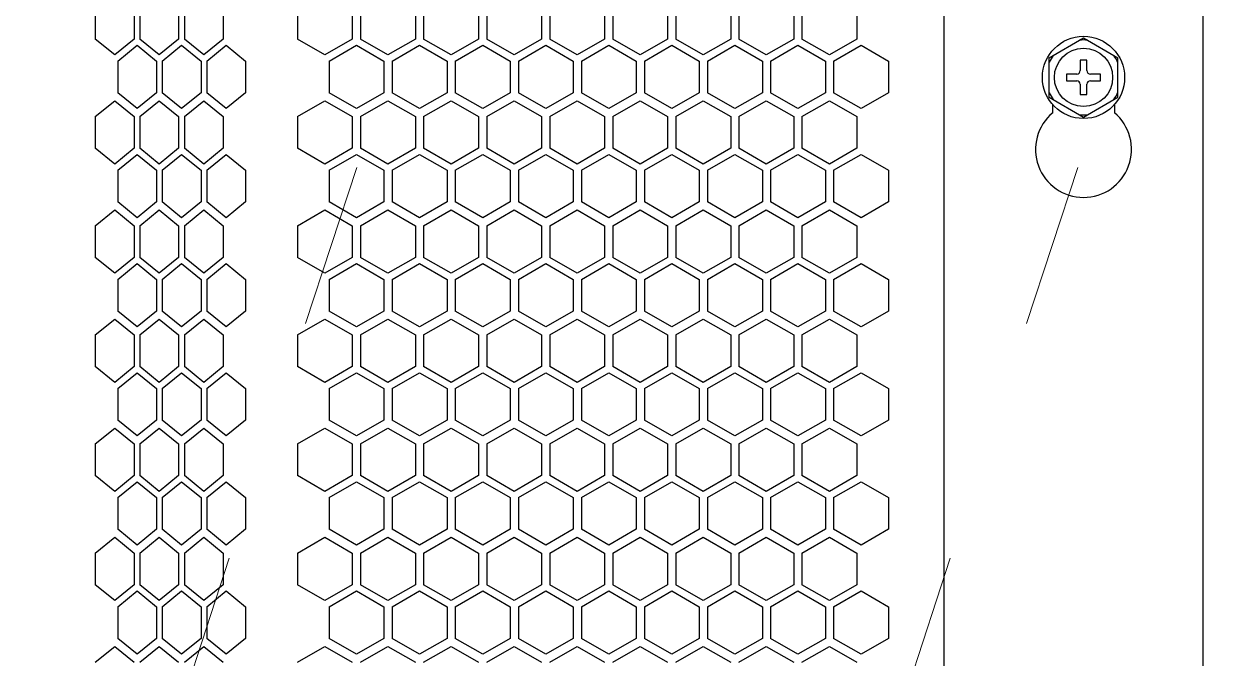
# Model space of a CAD drawing. Extents: x 61367 to 140945, y -1257 to 25588.
# Drawn here: x 73811.1 to 73984.3, y 20205.3 to 20297.9 of the extents above; entities that cross this region are included whole.
import ezdxf

# ---------------------------------------------------------------- set-up
doc = ezdxf.new("R2010")
doc.units = 0
doc.header["$MEASUREMENT"] = 0
doc.linetypes.add('ACAD_ISO03W100', pattern=[30, 12, -18])
doc.layers.get('0').update_dxf_attribs({"linetype": 'CONTINUOUS'})
doc.layers.add('2401-00336-S-M6-12HWM_0', color=7, linetype='CONTINUOUS')
doc.layers.add('4215-0412-2_0', color=7, linetype='CONTINUOUS')
doc.layers.add('THICK', color=7, linetype='CONTINUOUS', lineweight=0)

# ---------------------------------------------------------------- blocks, each defined once
blk = doc.blocks.new('ETRYRTERRTERWDDASW')
at = {"layer": 'THICK', "color": 1, "linetype": 'ACAD_ISO03W100', "ltscale": 2}
for p, q in [((214128.38, 51356.57), (213334.9, 48924.57)), ((214233.57, 51356.57), (213440.09, 48924.57))]:
    blk.add_line(p, q, dxfattribs=at)
blk = doc.blocks.new('ERGRTHTHRT')
at = {"layer": '2401-00336-S-M6-12HWM_0', "color": 7, "linetype": 'Continuous'}
for p, q in [((-37213.56, -67650.28), (-37208.56, -67647.39)), ((-37208.56, -67647.39), (-37203.56, -67650.28)), ((-37213.56, -67656.05), (-37213.56, -67650.28)), ((-37209.06, -67650.66), (-37209.06, -67652.16)), ((-37208.06, -67650.66), (-37209.06, -67650.66)), ((-37208.06, -67652.16), (-37208.06, -67650.66)), ((-37203.56, -67656.05), (-37203.56, -67650.28)), ((-37211.06, -67652.66), (-37211.06, -67653.66)), ((-37209.56, -67652.66), (-37211.06, -67652.66)), ((-37206.06, -67652.66), (-37207.56, -67652.66)), ((-37206.06, -67653.66), (-37206.06, -67652.66)), ((-37211.06, -67653.66), (-37209.56, -67653.66)), ((-37209.06, -67654.16), (-37209.06, -67655.66)), ((-37208.06, -67655.66), (-37208.06, -67654.16)), ((-37207.56, -67653.66), (-37206.06, -67653.66)), ((-37213.56, -67656.05), (-37208.56, -67658.94)), ((-37209.06, -67655.66), (-37208.06, -67655.66)), ((-37208.56, -67658.94), (-37203.56, -67656.05))]:
    blk.add_line(p, q, dxfattribs=at)
for radius in [6, 4.25]:
    blk.add_circle((-37208.56, -67653.16), radius, dxfattribs=at)
for centre, radius, start, end in [((-37208.56, -67653.16), 5.47, 84.0076, 95.9924), ((-37208.56, -67653.16), 5.47, 144.0076, 155.9924), ((-37208.56, -67653.16), 5.47, 24.0076, 35.9924), ((-37209.56, -67652.16), 0.5, 270, 0), ((-37207.56, -67652.16), 0.5, 180, 270), ((-37209.56, -67654.16), 0.5, 0, 90), ((-37207.56, -67654.16), 0.5, 90, 180), ((-37208.56, -67653.16), 5.47, 204.0076, 215.9924), ((-37208.56, -67653.16), 5.47, 324.0076, 335.9924), ((-37208.56, -67653.16), 5.47, 264.0076, 275.9924)]:
    blk.add_arc(centre, radius, start, end, dxfattribs=at)
at = {"layer": '4215-0412-2_0', "color": 7, "linetype": 'Continuous'}
for p, q in [((-37228.95, -67590.88), (-37228.95, -68019.48)), ((-37191.15, -67593.88), (-37191.15, -68016.48)), ((-37352.74, -67642.95), (-37352.74, -67647.57)), ((-37347.08, -67642.95), (-37347.08, -67647.57)), ((-37346.24, -67642.95), (-37346.24, -67647.57)), ((-37340.58, -67642.95), (-37340.58, -67647.57)), ((-37339.73, -67642.95), (-37339.73, -67647.57)), ((-37334.07, -67642.95), (-37334.07, -67647.57)), ((-37323.24, -67642.95), (-37323.24, -67647.57)), ((-37315.24, -67642.95), (-37315.24, -67647.57)), ((-37314.04, -67642.95), (-37314.04, -67647.57)), ((-37306.04, -67642.95), (-37306.04, -67647.57)), ((-37304.84, -67642.95), (-37304.84, -67647.57)), ((-37296.84, -67642.95), (-37296.84, -67647.57)), ((-37295.64, -67642.95), (-37295.64, -67647.57)), ((-37287.64, -67642.95), (-37287.64, -67647.57)), ((-37286.44, -67642.95), (-37286.44, -67647.57)), ((-37278.44, -67642.95), (-37278.44, -67647.57)), ((-37277.24, -67642.95), (-37277.24, -67647.57)), ((-37269.24, -67642.95), (-37269.24, -67647.57)), ((-37268.04, -67642.95), (-37268.04, -67647.57)), ((-37260.04, -67642.95), (-37260.04, -67647.57)), ((-37258.84, -67642.95), (-37258.84, -67647.57)), ((-37250.84, -67642.95), (-37250.84, -67647.57)), ((-37249.64, -67642.95), (-37249.64, -67647.57)), ((-37241.64, -67642.95), (-37241.64, -67647.57)), ((-37349.91, -67649.88), (-37352.74, -67647.57)), ((-37347.08, -67647.57), (-37349.91, -67649.88)), ((-37343.41, -67649.88), (-37346.24, -67647.57)), ((-37340.58, -67647.57), (-37343.41, -67649.88)), ((-37336.9, -67649.88), (-37339.73, -67647.57)), ((-37334.07, -67647.57), (-37336.9, -67649.88)), ((-37319.24, -67649.88), (-37323.24, -67647.57)), ((-37315.24, -67647.57), (-37319.24, -67649.88)), ((-37310.04, -67649.88), (-37314.04, -67647.57)), ((-37306.04, -67647.57), (-37310.04, -67649.88)), ((-37300.84, -67649.88), (-37304.84, -67647.57)), ((-37296.84, -67647.57), (-37300.84, -67649.88)), ((-37291.64, -67649.88), (-37295.64, -67647.57)), ((-37287.64, -67647.57), (-37291.64, -67649.88)), ((-37282.44, -67649.88), (-37286.44, -67647.57)), ((-37278.44, -67647.57), (-37282.44, -67649.88)), ((-37273.24, -67649.88), (-37277.24, -67647.57)), ((-37269.24, -67647.57), (-37273.24, -67649.88)), ((-37264.04, -67649.88), (-37268.04, -67647.57)), ((-37260.04, -67647.57), (-37264.04, -67649.88)), ((-37254.84, -67649.88), (-37258.84, -67647.57)), ((-37250.84, -67647.57), (-37254.84, -67649.88)), ((-37245.64, -67649.88), (-37249.64, -67647.57)), ((-37241.64, -67647.57), (-37245.64, -67649.88)), ((-37349.47, -67650.78), (-37346.65, -67648.47)), ((-37346.65, -67648.47), (-37343.82, -67650.78)), ((-37342.97, -67650.78), (-37340.14, -67648.47)), ((-37340.14, -67648.47), (-37337.31, -67650.78)), ((-37336.46, -67650.78), (-37333.63, -67648.47)), ((-37333.63, -67648.47), (-37330.81, -67650.78)), ((-37318.62, -67650.78), (-37314.62, -67648.47)), ((-37314.62, -67648.47), (-37310.62, -67650.78)), ((-37309.42, -67650.78), (-37305.42, -67648.47)), ((-37305.42, -67648.47), (-37301.42, -67650.78)), ((-37300.22, -67650.78), (-37296.22, -67648.47)), ((-37296.22, -67648.47), (-37292.22, -67650.78)), ((-37291.02, -67650.78), (-37287.02, -67648.47)), ((-37287.02, -67648.47), (-37283.02, -67650.78)), ((-37281.82, -67650.78), (-37277.82, -67648.47)), ((-37277.82, -67648.47), (-37273.82, -67650.78)), ((-37272.62, -67650.78), (-37268.62, -67648.47)), ((-37268.62, -67648.47), (-37264.62, -67650.78)), ((-37263.42, -67650.78), (-37259.42, -67648.47)), ((-37259.42, -67648.47), (-37255.42, -67650.78)), ((-37254.22, -67650.78), (-37250.22, -67648.47)), ((-37250.22, -67648.47), (-37246.22, -67650.78)), ((-37245.02, -67650.78), (-37241.02, -67648.47)), ((-37241.02, -67648.47), (-37237.02, -67650.78)), ((-37349.47, -67650.78), (-37349.47, -67655.4)), ((-37343.82, -67650.78), (-37343.82, -67655.4)), ((-37342.97, -67650.78), (-37342.97, -67655.4)), ((-37337.31, -67650.78), (-37337.31, -67655.4)), ((-37336.46, -67650.78), (-37336.46, -67655.4)), ((-37330.81, -67650.78), (-37330.81, -67655.4)), ((-37318.62, -67650.78), (-37318.62, -67655.4)), ((-37310.62, -67650.78), (-37310.62, -67655.4)), ((-37309.42, -67650.78), (-37309.42, -67655.4)), ((-37301.42, -67650.78), (-37301.42, -67655.4)), ((-37300.22, -67650.78), (-37300.22, -67655.4)), ((-37292.22, -67650.78), (-37292.22, -67655.4)), ((-37291.02, -67650.78), (-37291.02, -67655.4)), ((-37283.02, -67650.78), (-37283.02, -67655.4)), ((-37281.82, -67650.78), (-37281.82, -67655.4)), ((-37273.82, -67650.78), (-37273.82, -67655.4)), ((-37272.62, -67650.78), (-37272.62, -67655.4)), ((-37264.62, -67650.78), (-37264.62, -67655.4)), ((-37263.42, -67650.78), (-37263.42, -67655.4)), ((-37255.42, -67650.78), (-37255.42, -67655.4)), ((-37254.22, -67650.78), (-37254.22, -67655.4)), ((-37246.22, -67650.78), (-37246.22, -67655.4)), ((-37245.02, -67650.78), (-37245.02, -67655.4)), ((-37237.02, -67650.78), (-37237.02, -67655.4)), ((-37352.74, -67658.88), (-37349.91, -67656.57)), ((-37349.91, -67656.57), (-37347.08, -67658.88)), ((-37346.65, -67657.71), (-37349.47, -67655.4)), ((-37343.82, -67655.4), (-37346.65, -67657.71)), ((-37346.24, -67658.88), (-37343.41, -67656.57)), ((-37343.41, -67656.57), (-37340.58, -67658.88)), ((-37340.14, -67657.71), (-37342.97, -67655.4)), ((-37337.31, -67655.4), (-37340.14, -67657.71)), ((-37339.73, -67658.88), (-37336.9, -67656.57)), ((-37336.9, -67656.57), (-37334.07, -67658.88)), ((-37333.63, -67657.71), (-37336.46, -67655.4)), ((-37330.81, -67655.4), (-37333.63, -67657.71)), ((-37323.24, -67658.88), (-37319.24, -67656.57)), ((-37319.24, -67656.57), (-37315.24, -67658.88)), ((-37314.62, -67657.71), (-37318.62, -67655.4)), ((-37310.62, -67655.4), (-37314.62, -67657.71)), ((-37314.04, -67658.88), (-37310.04, -67656.57)), ((-37310.04, -67656.57), (-37306.04, -67658.88)), ((-37305.42, -67657.71), (-37309.42, -67655.4)), ((-37301.42, -67655.4), (-37305.42, -67657.71)), ((-37304.84, -67658.88), (-37300.84, -67656.57)), ((-37300.84, -67656.57), (-37296.84, -67658.88)), ((-37296.22, -67657.71), (-37300.22, -67655.4)), ((-37292.22, -67655.4), (-37296.22, -67657.71)), ((-37295.64, -67658.88), (-37291.64, -67656.57)), ((-37291.64, -67656.57), (-37287.64, -67658.88)), ((-37287.02, -67657.71), (-37291.02, -67655.4)), ((-37283.02, -67655.4), (-37287.02, -67657.71)), ((-37286.44, -67658.88), (-37282.44, -67656.57)), ((-37282.44, -67656.57), (-37278.44, -67658.88)), ((-37277.82, -67657.71), (-37281.82, -67655.4)), ((-37273.82, -67655.4), (-37277.82, -67657.71)), ((-37277.24, -67658.88), (-37273.24, -67656.57)), ((-37273.24, -67656.57), (-37269.24, -67658.88)), ((-37268.62, -67657.71), (-37272.62, -67655.4)), ((-37264.62, -67655.4), (-37268.62, -67657.71)), ((-37268.04, -67658.88), (-37264.04, -67656.57)), ((-37264.04, -67656.57), (-37260.04, -67658.88)), ((-37259.42, -67657.71), (-37263.42, -67655.4)), ((-37255.42, -67655.4), (-37259.42, -67657.71)), ((-37258.84, -67658.88), (-37254.84, -67656.57)), ((-37254.84, -67656.57), (-37250.84, -67658.88)), ((-37250.22, -67657.71), (-37254.22, -67655.4)), ((-37246.22, -67655.4), (-37250.22, -67657.71)), ((-37249.64, -67658.88), (-37245.64, -67656.57)), ((-37245.64, -67656.57), (-37241.64, -67658.88)), ((-37241.02, -67657.71), (-37245.02, -67655.4)), ((-37237.02, -67655.4), (-37241.02, -67657.71)), ((-37213.06, -67658.32), (-37213.06, -67657.12)), ((-37204.06, -67657.13), (-37204.06, -67658.32)), ((-37352.74, -67658.88), (-37352.74, -67663.5)), ((-37347.08, -67658.88), (-37347.08, -67663.5)), ((-37346.24, -67658.88), (-37346.24, -67663.5)), ((-37340.58, -67658.88), (-37340.58, -67663.5)), ((-37339.73, -67658.88), (-37339.73, -67663.5)), ((-37334.07, -67658.88), (-37334.07, -67663.5)), ((-37323.24, -67658.88), (-37323.24, -67663.5)), ((-37315.24, -67658.88), (-37315.24, -67663.5)), ((-37314.04, -67658.88), (-37314.04, -67663.5)), ((-37306.04, -67658.88), (-37306.04, -67663.5)), ((-37304.84, -67658.88), (-37304.84, -67663.5)), ((-37296.84, -67658.88), (-37296.84, -67663.5)), ((-37295.64, -67658.88), (-37295.64, -67663.5)), ((-37287.64, -67658.88), (-37287.64, -67663.5)), ((-37286.44, -67658.88), (-37286.44, -67663.5)), ((-37278.44, -67658.88), (-37278.44, -67663.5)), ((-37277.24, -67658.88), (-37277.24, -67663.5)), ((-37269.24, -67658.88), (-37269.24, -67663.5)), ((-37268.04, -67658.88), (-37268.04, -67663.5)), ((-37260.04, -67658.88), (-37260.04, -67663.5)), ((-37258.84, -67658.88), (-37258.84, -67663.5)), ((-37250.84, -67658.88), (-37250.84, -67663.5)), ((-37249.64, -67658.88), (-37249.64, -67663.5)), ((-37241.64, -67658.88), (-37241.64, -67663.5)), ((-37349.91, -67665.81), (-37352.74, -67663.5)), ((-37347.08, -67663.5), (-37349.91, -67665.81)), ((-37343.41, -67665.81), (-37346.24, -67663.5)), ((-37340.58, -67663.5), (-37343.41, -67665.81)), ((-37336.9, -67665.81), (-37339.73, -67663.5)), ((-37334.07, -67663.5), (-37336.9, -67665.81)), ((-37319.24, -67665.81), (-37323.24, -67663.5)), ((-37315.24, -67663.5), (-37319.24, -67665.81)), ((-37310.04, -67665.81), (-37314.04, -67663.5)), ((-37306.04, -67663.5), (-37310.04, -67665.81)), ((-37300.84, -67665.81), (-37304.84, -67663.5)), ((-37296.84, -67663.5), (-37300.84, -67665.81)), ((-37291.64, -67665.81), (-37295.64, -67663.5)), ((-37287.64, -67663.5), (-37291.64, -67665.81)), ((-37282.44, -67665.81), (-37286.44, -67663.5)), ((-37278.44, -67663.5), (-37282.44, -67665.81)), ((-37273.24, -67665.81), (-37277.24, -67663.5)), ((-37269.24, -67663.5), (-37273.24, -67665.81)), ((-37264.04, -67665.81), (-37268.04, -67663.5)), ((-37260.04, -67663.5), (-37264.04, -67665.81)), ((-37254.84, -67665.81), (-37258.84, -67663.5)), ((-37250.84, -67663.5), (-37254.84, -67665.81)), ((-37245.64, -67665.81), (-37249.64, -67663.5)), ((-37241.64, -67663.5), (-37245.64, -67665.81)), ((-37349.47, -67666.71), (-37346.65, -67664.4)), ((-37346.65, -67664.4), (-37343.82, -67666.71)), ((-37342.97, -67666.71), (-37340.14, -67664.4)), ((-37340.14, -67664.4), (-37337.31, -67666.71)), ((-37336.46, -67666.71), (-37333.63, -67664.4)), ((-37333.63, -67664.4), (-37330.81, -67666.71)), ((-37318.62, -67666.71), (-37314.62, -67664.4)), ((-37314.62, -67664.4), (-37310.62, -67666.71)), ((-37309.42, -67666.71), (-37305.42, -67664.4)), ((-37305.42, -67664.4), (-37301.42, -67666.71)), ((-37300.22, -67666.71), (-37296.22, -67664.4)), ((-37296.22, -67664.4), (-37292.22, -67666.71)), ((-37291.02, -67666.71), (-37287.02, -67664.4)), ((-37287.02, -67664.4), (-37283.02, -67666.71)), ((-37281.82, -67666.71), (-37277.82, -67664.4)), ((-37277.82, -67664.4), (-37273.82, -67666.71)), ((-37272.62, -67666.71), (-37268.62, -67664.4)), ((-37268.62, -67664.4), (-37264.62, -67666.71)), ((-37263.42, -67666.71), (-37259.42, -67664.4)), ((-37259.42, -67664.4), (-37255.42, -67666.71)), ((-37254.22, -67666.71), (-37250.22, -67664.4)), ((-37250.22, -67664.4), (-37246.22, -67666.71)), ((-37245.02, -67666.71), (-37241.02, -67664.4)), ((-37241.02, -67664.4), (-37237.02, -67666.71)), ((-37349.47, -67666.71), (-37349.47, -67671.33)), ((-37343.82, -67666.71), (-37343.82, -67671.33)), ((-37342.97, -67666.71), (-37342.97, -67671.33)), ((-37337.31, -67666.71), (-37337.31, -67671.33)), ((-37336.46, -67666.71), (-37336.46, -67671.33)), ((-37330.81, -67666.71), (-37330.81, -67671.33)), ((-37318.62, -67666.71), (-37318.62, -67671.33)), ((-37310.62, -67666.71), (-37310.62, -67671.33)), ((-37309.42, -67666.71), (-37309.42, -67671.33)), ((-37301.42, -67666.71), (-37301.42, -67671.33)), ((-37300.22, -67666.71), (-37300.22, -67671.33)), ((-37292.22, -67666.71), (-37292.22, -67671.33)), ((-37291.02, -67666.71), (-37291.02, -67671.33)), ((-37283.02, -67666.71), (-37283.02, -67671.33)), ((-37281.82, -67666.71), (-37281.82, -67671.33)), ((-37273.82, -67666.71), (-37273.82, -67671.33)), ((-37272.62, -67666.71), (-37272.62, -67671.33)), ((-37264.62, -67666.71), (-37264.62, -67671.33)), ((-37263.42, -67666.71), (-37263.42, -67671.33)), ((-37255.42, -67666.71), (-37255.42, -67671.33)), ((-37254.22, -67666.71), (-37254.22, -67671.33)), ((-37246.22, -67666.71), (-37246.22, -67671.33)), ((-37245.02, -67666.71), (-37245.02, -67671.33)), ((-37237.02, -67666.71), (-37237.02, -67671.33)), ((-37346.65, -67673.64), (-37349.47, -67671.33)), ((-37343.82, -67671.33), (-37346.65, -67673.64)), ((-37340.14, -67673.64), (-37342.97, -67671.33)), ((-37337.31, -67671.33), (-37340.14, -67673.64)), ((-37333.63, -67673.64), (-37336.46, -67671.33)), ((-37330.81, -67671.33), (-37333.63, -67673.64)), ((-37314.62, -67673.64), (-37318.62, -67671.33)), ((-37310.62, -67671.33), (-37314.62, -67673.64)), ((-37305.42, -67673.64), (-37309.42, -67671.33)), ((-37301.42, -67671.33), (-37305.42, -67673.64)), ((-37296.22, -67673.64), (-37300.22, -67671.33)), ((-37292.22, -67671.33), (-37296.22, -67673.64)), ((-37287.02, -67673.64), (-37291.02, -67671.33)), ((-37283.02, -67671.33), (-37287.02, -67673.64)), ((-37277.82, -67673.64), (-37281.82, -67671.33)), ((-37273.82, -67671.33), (-37277.82, -67673.64)), ((-37268.62, -67673.64), (-37272.62, -67671.33)), ((-37264.62, -67671.33), (-37268.62, -67673.64)), ((-37259.42, -67673.64), (-37263.42, -67671.33)), ((-37255.42, -67671.33), (-37259.42, -67673.64)), ((-37250.22, -67673.64), (-37254.22, -67671.33)), ((-37246.22, -67671.33), (-37250.22, -67673.64)), ((-37241.02, -67673.64), (-37245.02, -67671.33)), ((-37237.02, -67671.33), (-37241.02, -67673.64)), ((-37352.74, -67674.81), (-37349.91, -67672.5)), ((-37349.91, -67672.5), (-37347.08, -67674.81)), ((-37346.24, -67674.81), (-37343.41, -67672.5)), ((-37343.41, -67672.5), (-37340.58, -67674.81)), ((-37339.73, -67674.81), (-37336.9, -67672.5)), ((-37336.9, -67672.5), (-37334.07, -67674.81)), ((-37323.24, -67674.81), (-37319.24, -67672.5)), ((-37319.24, -67672.5), (-37315.24, -67674.81)), ((-37314.04, -67674.81), (-37310.04, -67672.5)), ((-37310.04, -67672.5), (-37306.04, -67674.81)), ((-37304.84, -67674.81), (-37300.84, -67672.5)), ((-37300.84, -67672.5), (-37296.84, -67674.81)), ((-37295.64, -67674.81), (-37291.64, -67672.5)), ((-37291.64, -67672.5), (-37287.64, -67674.81)), ((-37286.44, -67674.81), (-37282.44, -67672.5)), ((-37282.44, -67672.5), (-37278.44, -67674.81)), ((-37277.24, -67674.81), (-37273.24, -67672.5)), ((-37273.24, -67672.5), (-37269.24, -67674.81)), ((-37268.04, -67674.81), (-37264.04, -67672.5)), ((-37264.04, -67672.5), (-37260.04, -67674.81)), ((-37258.84, -67674.81), (-37254.84, -67672.5)), ((-37254.84, -67672.5), (-37250.84, -67674.81)), ((-37249.64, -67674.81), (-37245.64, -67672.5)), ((-37245.64, -67672.5), (-37241.64, -67674.81)), ((-37352.74, -67674.81), (-37352.74, -67679.43)), ((-37347.08, -67674.81), (-37347.08, -67679.43)), ((-37346.24, -67674.81), (-37346.24, -67679.43)), ((-37340.58, -67674.81), (-37340.58, -67679.43)), ((-37339.73, -67674.81), (-37339.73, -67679.43)), ((-37334.07, -67674.81), (-37334.07, -67679.43)), ((-37323.24, -67674.81), (-37323.24, -67679.43)), ((-37315.24, -67674.81), (-37315.24, -67679.43)), ((-37314.04, -67674.81), (-37314.04, -67679.43)), ((-37306.04, -67674.81), (-37306.04, -67679.43)), ((-37304.84, -67674.81), (-37304.84, -67679.43)), ((-37296.84, -67674.81), (-37296.84, -67679.43)), ((-37295.64, -67674.81), (-37295.64, -67679.43)), ((-37287.64, -67674.81), (-37287.64, -67679.43)), ((-37286.44, -67674.81), (-37286.44, -67679.43)), ((-37278.44, -67674.81), (-37278.44, -67679.43)), ((-37277.24, -67674.81), (-37277.24, -67679.43)), ((-37269.24, -67674.81), (-37269.24, -67679.43)), ((-37268.04, -67674.81), (-37268.04, -67679.43)), ((-37260.04, -67674.81), (-37260.04, -67679.43)), ((-37258.84, -67674.81), (-37258.84, -67679.43)), ((-37250.84, -67674.81), (-37250.84, -67679.43)), ((-37249.64, -67674.81), (-37249.64, -67679.43)), ((-37241.64, -67674.81), (-37241.64, -67679.43)), ((-37349.91, -67681.74), (-37352.74, -67679.43)), ((-37347.08, -67679.43), (-37349.91, -67681.74)), ((-37349.47, -67682.64), (-37346.65, -67680.33)), ((-37346.65, -67680.33), (-37343.82, -67682.64)), ((-37343.41, -67681.74), (-37346.24, -67679.43)), ((-37340.58, -67679.43), (-37343.41, -67681.74)), ((-37342.97, -67682.64), (-37340.14, -67680.33)), ((-37340.14, -67680.33), (-37337.31, -67682.64)), ((-37336.9, -67681.74), (-37339.73, -67679.43)), ((-37334.07, -67679.43), (-37336.9, -67681.74)), ((-37336.46, -67682.64), (-37333.63, -67680.33)), ((-37333.63, -67680.33), (-37330.81, -67682.64)), ((-37319.24, -67681.74), (-37323.24, -67679.43)), ((-37315.24, -67679.43), (-37319.24, -67681.74)), ((-37318.62, -67682.64), (-37314.62, -67680.33)), ((-37314.62, -67680.33), (-37310.62, -67682.64)), ((-37310.04, -67681.74), (-37314.04, -67679.43)), ((-37306.04, -67679.43), (-37310.04, -67681.74)), ((-37309.42, -67682.64), (-37305.42, -67680.33)), ((-37305.42, -67680.33), (-37301.42, -67682.64)), ((-37300.84, -67681.74), (-37304.84, -67679.43)), ((-37296.84, -67679.43), (-37300.84, -67681.74)), ((-37300.22, -67682.64), (-37296.22, -67680.33)), ((-37296.22, -67680.33), (-37292.22, -67682.64)), ((-37291.64, -67681.74), (-37295.64, -67679.43)), ((-37287.64, -67679.43), (-37291.64, -67681.74)), ((-37291.02, -67682.64), (-37287.02, -67680.33)), ((-37287.02, -67680.33), (-37283.02, -67682.64)), ((-37282.44, -67681.74), (-37286.44, -67679.43)), ((-37278.44, -67679.43), (-37282.44, -67681.74)), ((-37281.82, -67682.64), (-37277.82, -67680.33)), ((-37277.82, -67680.33), (-37273.82, -67682.64)), ((-37273.24, -67681.74), (-37277.24, -67679.43)), ((-37269.24, -67679.43), (-37273.24, -67681.74)), ((-37272.62, -67682.64), (-37268.62, -67680.33)), ((-37268.62, -67680.33), (-37264.62, -67682.64)), ((-37264.04, -67681.74), (-37268.04, -67679.43)), ((-37260.04, -67679.43), (-37264.04, -67681.74)), ((-37263.42, -67682.64), (-37259.42, -67680.33)), ((-37259.42, -67680.33), (-37255.42, -67682.64)), ((-37254.84, -67681.74), (-37258.84, -67679.43)), ((-37250.84, -67679.43), (-37254.84, -67681.74)), ((-37254.22, -67682.64), (-37250.22, -67680.33)), ((-37250.22, -67680.33), (-37246.22, -67682.64)), ((-37245.64, -67681.74), (-37249.64, -67679.43)), ((-37241.64, -67679.43), (-37245.64, -67681.74)), ((-37245.02, -67682.64), (-37241.02, -67680.33)), ((-37241.02, -67680.33), (-37237.02, -67682.64)), ((-37349.47, -67682.64), (-37349.47, -67687.26)), ((-37343.82, -67682.64), (-37343.82, -67687.26)), ((-37342.97, -67682.64), (-37342.97, -67687.26)), ((-37337.31, -67682.64), (-37337.31, -67687.26)), ((-37336.46, -67682.64), (-37336.46, -67687.26)), ((-37330.81, -67682.64), (-37330.81, -67687.26)), ((-37318.62, -67682.64), (-37318.62, -67687.26)), ((-37310.62, -67682.64), (-37310.62, -67687.26)), ((-37309.42, -67682.64), (-37309.42, -67687.26)), ((-37301.42, -67682.64), (-37301.42, -67687.26)), ((-37300.22, -67682.64), (-37300.22, -67687.26)), ((-37292.22, -67682.64), (-37292.22, -67687.26)), ((-37291.02, -67682.64), (-37291.02, -67687.26)), ((-37283.02, -67682.64), (-37283.02, -67687.26)), ((-37281.82, -67682.64), (-37281.82, -67687.26)), ((-37273.82, -67682.64), (-37273.82, -67687.26)), ((-37272.62, -67682.64), (-37272.62, -67687.26)), ((-37264.62, -67682.64), (-37264.62, -67687.26)), ((-37263.42, -67682.64), (-37263.42, -67687.26)), ((-37255.42, -67682.64), (-37255.42, -67687.26)), ((-37254.22, -67682.64), (-37254.22, -67687.26)), ((-37246.22, -67682.64), (-37246.22, -67687.26)), ((-37245.02, -67682.64), (-37245.02, -67687.26)), ((-37237.02, -67682.64), (-37237.02, -67687.26)), ((-37346.65, -67689.57), (-37349.47, -67687.26)), ((-37343.82, -67687.26), (-37346.65, -67689.57)), ((-37340.14, -67689.57), (-37342.97, -67687.26)), ((-37337.31, -67687.26), (-37340.14, -67689.57)), ((-37333.63, -67689.57), (-37336.46, -67687.26)), ((-37330.81, -67687.26), (-37333.63, -67689.57)), ((-37314.62, -67689.57), (-37318.62, -67687.26)), ((-37310.62, -67687.26), (-37314.62, -67689.57)), ((-37305.42, -67689.57), (-37309.42, -67687.26)), ((-37301.42, -67687.26), (-37305.42, -67689.57)), ((-37296.22, -67689.57), (-37300.22, -67687.26)), ((-37292.22, -67687.26), (-37296.22, -67689.57)), ((-37287.02, -67689.57), (-37291.02, -67687.26)), ((-37283.02, -67687.26), (-37287.02, -67689.57)), ((-37277.82, -67689.57), (-37281.82, -67687.26)), ((-37273.82, -67687.26), (-37277.82, -67689.57)), ((-37268.62, -67689.57), (-37272.62, -67687.26)), ((-37264.62, -67687.26), (-37268.62, -67689.57)), ((-37259.42, -67689.57), (-37263.42, -67687.26)), ((-37255.42, -67687.26), (-37259.42, -67689.57)), ((-37250.22, -67689.57), (-37254.22, -67687.26)), ((-37246.22, -67687.26), (-37250.22, -67689.57)), ((-37241.02, -67689.57), (-37245.02, -67687.26)), ((-37237.02, -67687.26), (-37241.02, -67689.57)), ((-37352.74, -67690.74), (-37349.91, -67688.43)), ((-37349.91, -67688.43), (-37347.08, -67690.74)), ((-37346.24, -67690.74), (-37343.41, -67688.43)), ((-37343.41, -67688.43), (-37340.58, -67690.74)), ((-37339.73, -67690.74), (-37336.9, -67688.43)), ((-37336.9, -67688.43), (-37334.07, -67690.74)), ((-37323.24, -67690.74), (-37319.24, -67688.43)), ((-37319.24, -67688.43), (-37315.24, -67690.74)), ((-37314.04, -67690.74), (-37310.04, -67688.43)), ((-37310.04, -67688.43), (-37306.04, -67690.74)), ((-37304.84, -67690.74), (-37300.84, -67688.43)), ((-37300.84, -67688.43), (-37296.84, -67690.74)), ((-37295.64, -67690.74), (-37291.64, -67688.43)), ((-37291.64, -67688.43), (-37287.64, -67690.74)), ((-37286.44, -67690.74), (-37282.44, -67688.43)), ((-37282.44, -67688.43), (-37278.44, -67690.74)), ((-37277.24, -67690.74), (-37273.24, -67688.43)), ((-37273.24, -67688.43), (-37269.24, -67690.74)), ((-37268.04, -67690.74), (-37264.04, -67688.43)), ((-37264.04, -67688.43), (-37260.04, -67690.74)), ((-37258.84, -67690.74), (-37254.84, -67688.43)), ((-37254.84, -67688.43), (-37250.84, -67690.74)), ((-37249.64, -67690.74), (-37245.64, -67688.43)), ((-37245.64, -67688.43), (-37241.64, -67690.74)), ((-37352.74, -67690.74), (-37352.74, -67695.36)), ((-37347.08, -67690.74), (-37347.08, -67695.36)), ((-37346.24, -67690.74), (-37346.24, -67695.36)), ((-37340.58, -67690.74), (-37340.58, -67695.36)), ((-37339.73, -67690.74), (-37339.73, -67695.36)), ((-37334.07, -67690.74), (-37334.07, -67695.36)), ((-37323.24, -67690.74), (-37323.24, -67695.36)), ((-37315.24, -67690.74), (-37315.24, -67695.36)), ((-37314.04, -67690.74), (-37314.04, -67695.36)), ((-37306.04, -67690.74), (-37306.04, -67695.36)), ((-37304.84, -67690.74), (-37304.84, -67695.36)), ((-37296.84, -67690.74), (-37296.84, -67695.36)), ((-37295.64, -67690.74), (-37295.64, -67695.36)), ((-37287.64, -67690.74), (-37287.64, -67695.36)), ((-37286.44, -67690.74), (-37286.44, -67695.36)), ((-37278.44, -67690.74), (-37278.44, -67695.36)), ((-37277.24, -67690.74), (-37277.24, -67695.36)), ((-37269.24, -67690.74), (-37269.24, -67695.36)), ((-37268.04, -67690.74), (-37268.04, -67695.36)), ((-37260.04, -67690.74), (-37260.04, -67695.36)), ((-37258.84, -67690.74), (-37258.84, -67695.36)), ((-37250.84, -67690.74), (-37250.84, -67695.36)), ((-37249.64, -67690.74), (-37249.64, -67695.36)), ((-37241.64, -67690.74), (-37241.64, -67695.36)), ((-37349.91, -67697.67), (-37352.74, -67695.36)), ((-37347.08, -67695.36), (-37349.91, -67697.67)), ((-37349.47, -67698.57), (-37346.65, -67696.26)), ((-37346.65, -67696.26), (-37343.82, -67698.57)), ((-37343.41, -67697.67), (-37346.24, -67695.36)), ((-37340.58, -67695.36), (-37343.41, -67697.67)), ((-37342.97, -67698.57), (-37340.14, -67696.26)), ((-37340.14, -67696.26), (-37337.31, -67698.57)), ((-37336.9, -67697.67), (-37339.73, -67695.36)), ((-37334.07, -67695.36), (-37336.9, -67697.67)), ((-37336.46, -67698.57), (-37333.63, -67696.26)), ((-37333.63, -67696.26), (-37330.81, -67698.57)), ((-37319.24, -67697.67), (-37323.24, -67695.36)), ((-37315.24, -67695.36), (-37319.24, -67697.67)), ((-37318.62, -67698.57), (-37314.62, -67696.26)), ((-37314.62, -67696.26), (-37310.62, -67698.57)), ((-37310.04, -67697.67), (-37314.04, -67695.36)), ((-37306.04, -67695.36), (-37310.04, -67697.67)), ((-37309.42, -67698.57), (-37305.42, -67696.26)), ((-37305.42, -67696.26), (-37301.42, -67698.57)), ((-37300.84, -67697.67), (-37304.84, -67695.36)), ((-37296.84, -67695.36), (-37300.84, -67697.67)), ((-37300.22, -67698.57), (-37296.22, -67696.26)), ((-37296.22, -67696.26), (-37292.22, -67698.57)), ((-37291.64, -67697.67), (-37295.64, -67695.36)), ((-37287.64, -67695.36), (-37291.64, -67697.67)), ((-37291.02, -67698.57), (-37287.02, -67696.26)), ((-37287.02, -67696.26), (-37283.02, -67698.57)), ((-37282.44, -67697.67), (-37286.44, -67695.36)), ((-37278.44, -67695.36), (-37282.44, -67697.67)), ((-37281.82, -67698.57), (-37277.82, -67696.26)), ((-37277.82, -67696.26), (-37273.82, -67698.57)), ((-37273.24, -67697.67), (-37277.24, -67695.36)), ((-37269.24, -67695.36), (-37273.24, -67697.67)), ((-37272.62, -67698.57), (-37268.62, -67696.26)), ((-37268.62, -67696.26), (-37264.62, -67698.57)), ((-37264.04, -67697.67), (-37268.04, -67695.36)), ((-37260.04, -67695.36), (-37264.04, -67697.67)), ((-37263.42, -67698.57), (-37259.42, -67696.26)), ((-37259.42, -67696.26), (-37255.42, -67698.57)), ((-37254.84, -67697.67), (-37258.84, -67695.36)), ((-37250.84, -67695.36), (-37254.84, -67697.67)), ((-37254.22, -67698.57), (-37250.22, -67696.26)), ((-37250.22, -67696.26), (-37246.22, -67698.57)), ((-37245.64, -67697.67), (-37249.64, -67695.36)), ((-37241.64, -67695.36), (-37245.64, -67697.67)), ((-37245.02, -67698.57), (-37241.02, -67696.26)), ((-37241.02, -67696.26), (-37237.02, -67698.57)), ((-37349.47, -67698.57), (-37349.47, -67703.19)), ((-37343.82, -67698.57), (-37343.82, -67703.19)), ((-37342.97, -67698.57), (-37342.97, -67703.19)), ((-37337.31, -67698.57), (-37337.31, -67703.19)), ((-37336.46, -67698.57), (-37336.46, -67703.19)), ((-37330.81, -67698.57), (-37330.81, -67703.19)), ((-37318.62, -67698.57), (-37318.62, -67703.19)), ((-37310.62, -67698.57), (-37310.62, -67703.19)), ((-37309.42, -67698.57), (-37309.42, -67703.19)), ((-37301.42, -67698.57), (-37301.42, -67703.19)), ((-37300.22, -67698.57), (-37300.22, -67703.19)), ((-37292.22, -67698.57), (-37292.22, -67703.19)), ((-37291.02, -67698.57), (-37291.02, -67703.19)), ((-37283.02, -67698.57), (-37283.02, -67703.19)), ((-37281.82, -67698.57), (-37281.82, -67703.19)), ((-37273.82, -67698.57), (-37273.82, -67703.19)), ((-37272.62, -67698.57), (-37272.62, -67703.19)), ((-37264.62, -67698.57), (-37264.62, -67703.19)), ((-37263.42, -67698.57), (-37263.42, -67703.19)), ((-37255.42, -67698.57), (-37255.42, -67703.19)), ((-37254.22, -67698.57), (-37254.22, -67703.19)), ((-37246.22, -67698.57), (-37246.22, -67703.19)), ((-37245.02, -67698.57), (-37245.02, -67703.19)), ((-37237.02, -67698.57), (-37237.02, -67703.19)), ((-37346.65, -67705.5), (-37349.47, -67703.19)), ((-37343.82, -67703.19), (-37346.65, -67705.5)), ((-37340.14, -67705.5), (-37342.97, -67703.19)), ((-37337.31, -67703.19), (-37340.14, -67705.5)), ((-37333.63, -67705.5), (-37336.46, -67703.19)), ((-37330.81, -67703.19), (-37333.63, -67705.5)), ((-37314.62, -67705.5), (-37318.62, -67703.19)), ((-37310.62, -67703.19), (-37314.62, -67705.5)), ((-37305.42, -67705.5), (-37309.42, -67703.19)), ((-37301.42, -67703.19), (-37305.42, -67705.5)), ((-37296.22, -67705.5), (-37300.22, -67703.19)), ((-37292.22, -67703.19), (-37296.22, -67705.5)), ((-37287.02, -67705.5), (-37291.02, -67703.19)), ((-37283.02, -67703.19), (-37287.02, -67705.5)), ((-37277.82, -67705.5), (-37281.82, -67703.19)), ((-37273.82, -67703.19), (-37277.82, -67705.5)), ((-37268.62, -67705.5), (-37272.62, -67703.19)), ((-37264.62, -67703.19), (-37268.62, -67705.5)), ((-37259.42, -67705.5), (-37263.42, -67703.19)), ((-37255.42, -67703.19), (-37259.42, -67705.5)), ((-37250.22, -67705.5), (-37254.22, -67703.19)), ((-37246.22, -67703.19), (-37250.22, -67705.5)), ((-37241.02, -67705.5), (-37245.02, -67703.19)), ((-37237.02, -67703.19), (-37241.02, -67705.5)), ((-37352.74, -67706.67), (-37349.91, -67704.36)), ((-37349.91, -67704.36), (-37347.08, -67706.67)), ((-37346.24, -67706.67), (-37343.41, -67704.36)), ((-37343.41, -67704.36), (-37340.58, -67706.67)), ((-37339.73, -67706.67), (-37336.9, -67704.36)), ((-37336.9, -67704.36), (-37334.07, -67706.67)), ((-37323.24, -67706.67), (-37319.24, -67704.36)), ((-37319.24, -67704.36), (-37315.24, -67706.67)), ((-37314.04, -67706.67), (-37310.04, -67704.36)), ((-37310.04, -67704.36), (-37306.04, -67706.67)), ((-37304.84, -67706.67), (-37300.84, -67704.36)), ((-37300.84, -67704.36), (-37296.84, -67706.67)), ((-37295.64, -67706.67), (-37291.64, -67704.36)), ((-37291.64, -67704.36), (-37287.64, -67706.67)), ((-37286.44, -67706.67), (-37282.44, -67704.36)), ((-37282.44, -67704.36), (-37278.44, -67706.67)), ((-37277.24, -67706.67), (-37273.24, -67704.36)), ((-37273.24, -67704.36), (-37269.24, -67706.67)), ((-37268.04, -67706.67), (-37264.04, -67704.36)), ((-37264.04, -67704.36), (-37260.04, -67706.67)), ((-37258.84, -67706.67), (-37254.84, -67704.36)), ((-37254.84, -67704.36), (-37250.84, -67706.67)), ((-37249.64, -67706.67), (-37245.64, -67704.36)), ((-37245.64, -67704.36), (-37241.64, -67706.67)), ((-37352.74, -67706.67), (-37352.74, -67711.29)), ((-37347.08, -67706.67), (-37347.08, -67711.29)), ((-37346.24, -67706.67), (-37346.24, -67711.29)), ((-37340.58, -67706.67), (-37340.58, -67711.29)), ((-37339.73, -67706.67), (-37339.73, -67711.29)), ((-37334.07, -67706.67), (-37334.07, -67711.29)), ((-37323.24, -67706.67), (-37323.24, -67711.29)), ((-37315.24, -67706.67), (-37315.24, -67711.29)), ((-37314.04, -67706.67), (-37314.04, -67711.29)), ((-37306.04, -67706.67), (-37306.04, -67711.29)), ((-37304.84, -67706.67), (-37304.84, -67711.29)), ((-37296.84, -67706.67), (-37296.84, -67711.29)), ((-37295.64, -67706.67), (-37295.64, -67711.29)), ((-37287.64, -67706.67), (-37287.64, -67711.29)), ((-37286.44, -67706.67), (-37286.44, -67711.29)), ((-37278.44, -67706.67), (-37278.44, -67711.29)), ((-37277.24, -67706.67), (-37277.24, -67711.29)), ((-37269.24, -67706.67), (-37269.24, -67711.29)), ((-37268.04, -67706.67), (-37268.04, -67711.29)), ((-37260.04, -67706.67), (-37260.04, -67711.29)), ((-37258.84, -67706.67), (-37258.84, -67711.29)), ((-37250.84, -67706.67), (-37250.84, -67711.29)), ((-37249.64, -67706.67), (-37249.64, -67711.29)), ((-37241.64, -67706.67), (-37241.64, -67711.29)), ((-37349.91, -67713.6), (-37352.74, -67711.29)), ((-37347.08, -67711.29), (-37349.91, -67713.6)), ((-37343.41, -67713.6), (-37346.24, -67711.29)), ((-37340.58, -67711.29), (-37343.41, -67713.6)), ((-37336.9, -67713.6), (-37339.73, -67711.29)), ((-37334.07, -67711.29), (-37336.9, -67713.6)), ((-37319.24, -67713.6), (-37323.24, -67711.29)), ((-37315.24, -67711.29), (-37319.24, -67713.6)), ((-37310.04, -67713.6), (-37314.04, -67711.29)), ((-37306.04, -67711.29), (-37310.04, -67713.6)), ((-37300.84, -67713.6), (-37304.84, -67711.29)), ((-37296.84, -67711.29), (-37300.84, -67713.6)), ((-37291.64, -67713.6), (-37295.64, -67711.29)), ((-37287.64, -67711.29), (-37291.64, -67713.6)), ((-37282.44, -67713.6), (-37286.44, -67711.29)), ((-37278.44, -67711.29), (-37282.44, -67713.6)), ((-37273.24, -67713.6), (-37277.24, -67711.29)), ((-37269.24, -67711.29), (-37273.24, -67713.6)), ((-37264.04, -67713.6), (-37268.04, -67711.29)), ((-37260.04, -67711.29), (-37264.04, -67713.6)), ((-37254.84, -67713.6), (-37258.84, -67711.29)), ((-37250.84, -67711.29), (-37254.84, -67713.6)), ((-37245.64, -67713.6), (-37249.64, -67711.29)), ((-37241.64, -67711.29), (-37245.64, -67713.6)), ((-37349.47, -67714.5), (-37346.65, -67712.19)), ((-37346.65, -67712.19), (-37343.82, -67714.5)), ((-37342.97, -67714.5), (-37340.14, -67712.19)), ((-37340.14, -67712.19), (-37337.31, -67714.5)), ((-37336.46, -67714.5), (-37333.63, -67712.19)), ((-37333.63, -67712.19), (-37330.81, -67714.5)), ((-37318.62, -67714.5), (-37314.62, -67712.19)), ((-37314.62, -67712.19), (-37310.62, -67714.5)), ((-37309.42, -67714.5), (-37305.42, -67712.19)), ((-37305.42, -67712.19), (-37301.42, -67714.5)), ((-37300.22, -67714.5), (-37296.22, -67712.19)), ((-37296.22, -67712.19), (-37292.22, -67714.5)), ((-37291.02, -67714.5), (-37287.02, -67712.19)), ((-37287.02, -67712.19), (-37283.02, -67714.5)), ((-37281.82, -67714.5), (-37277.82, -67712.19)), ((-37277.82, -67712.19), (-37273.82, -67714.5)), ((-37272.62, -67714.5), (-37268.62, -67712.19)), ((-37268.62, -67712.19), (-37264.62, -67714.5)), ((-37263.42, -67714.5), (-37259.42, -67712.19)), ((-37259.42, -67712.19), (-37255.42, -67714.5)), ((-37254.22, -67714.5), (-37250.22, -67712.19)), ((-37250.22, -67712.19), (-37246.22, -67714.5)), ((-37245.02, -67714.5), (-37241.02, -67712.19)), ((-37241.02, -67712.19), (-37237.02, -67714.5)), ((-37349.47, -67714.5), (-37349.47, -67719.12)), ((-37343.82, -67714.5), (-37343.82, -67719.12)), ((-37342.97, -67714.5), (-37342.97, -67719.12)), ((-37337.31, -67714.5), (-37337.31, -67719.12)), ((-37336.46, -67714.5), (-37336.46, -67719.12)), ((-37330.81, -67714.5), (-37330.81, -67719.12)), ((-37318.62, -67714.5), (-37318.62, -67719.12)), ((-37310.62, -67714.5), (-37310.62, -67719.12)), ((-37309.42, -67714.5), (-37309.42, -67719.12)), ((-37301.42, -67714.5), (-37301.42, -67719.12)), ((-37300.22, -67714.5), (-37300.22, -67719.12)), ((-37292.22, -67714.5), (-37292.22, -67719.12)), ((-37291.02, -67714.5), (-37291.02, -67719.12)), ((-37283.02, -67714.5), (-37283.02, -67719.12)), ((-37281.82, -67714.5), (-37281.82, -67719.12)), ((-37273.82, -67714.5), (-37273.82, -67719.12)), ((-37272.62, -67714.5), (-37272.62, -67719.12)), ((-37264.62, -67714.5), (-37264.62, -67719.12)), ((-37263.42, -67714.5), (-37263.42, -67719.12)), ((-37255.42, -67714.5), (-37255.42, -67719.12)), ((-37254.22, -67714.5), (-37254.22, -67719.12)), ((-37246.22, -67714.5), (-37246.22, -67719.12)), ((-37245.02, -67714.5), (-37245.02, -67719.12)), ((-37237.02, -67714.5), (-37237.02, -67719.12)), ((-37352.74, -67722.6), (-37349.91, -67720.29)), ((-37349.91, -67720.29), (-37347.08, -67722.6)), ((-37346.65, -67721.43), (-37349.47, -67719.12)), ((-37343.82, -67719.12), (-37346.65, -67721.43)), ((-37346.24, -67722.6), (-37343.41, -67720.29)), ((-37343.41, -67720.29), (-37340.58, -67722.6)), ((-37340.14, -67721.43), (-37342.97, -67719.12)), ((-37337.31, -67719.12), (-37340.14, -67721.43)), ((-37339.73, -67722.6), (-37336.9, -67720.29)), ((-37336.9, -67720.29), (-37334.07, -67722.6)), ((-37333.63, -67721.43), (-37336.46, -67719.12)), ((-37330.81, -67719.12), (-37333.63, -67721.43)), ((-37323.24, -67722.6), (-37319.24, -67720.29)), ((-37319.24, -67720.29), (-37315.24, -67722.6)), ((-37314.62, -67721.43), (-37318.62, -67719.12)), ((-37310.62, -67719.12), (-37314.62, -67721.43)), ((-37314.04, -67722.6), (-37310.04, -67720.29)), ((-37310.04, -67720.29), (-37306.04, -67722.6)), ((-37305.42, -67721.43), (-37309.42, -67719.12)), ((-37301.42, -67719.12), (-37305.42, -67721.43)), ((-37304.84, -67722.6), (-37300.84, -67720.29)), ((-37300.84, -67720.29), (-37296.84, -67722.6)), ((-37296.22, -67721.43), (-37300.22, -67719.12)), ((-37292.22, -67719.12), (-37296.22, -67721.43)), ((-37295.64, -67722.6), (-37291.64, -67720.29)), ((-37291.64, -67720.29), (-37287.64, -67722.6)), ((-37287.02, -67721.43), (-37291.02, -67719.12)), ((-37283.02, -67719.12), (-37287.02, -67721.43)), ((-37286.44, -67722.6), (-37282.44, -67720.29)), ((-37282.44, -67720.29), (-37278.44, -67722.6)), ((-37277.82, -67721.43), (-37281.82, -67719.12)), ((-37273.82, -67719.12), (-37277.82, -67721.43)), ((-37277.24, -67722.6), (-37273.24, -67720.29)), ((-37273.24, -67720.29), (-37269.24, -67722.6)), ((-37268.62, -67721.43), (-37272.62, -67719.12)), ((-37264.62, -67719.12), (-37268.62, -67721.43)), ((-37268.04, -67722.6), (-37264.04, -67720.29)), ((-37264.04, -67720.29), (-37260.04, -67722.6)), ((-37259.42, -67721.43), (-37263.42, -67719.12)), ((-37255.42, -67719.12), (-37259.42, -67721.43)), ((-37258.84, -67722.6), (-37254.84, -67720.29)), ((-37254.84, -67720.29), (-37250.84, -67722.6)), ((-37250.22, -67721.43), (-37254.22, -67719.12)), ((-37246.22, -67719.12), (-37250.22, -67721.43)), ((-37249.64, -67722.6), (-37245.64, -67720.29)), ((-37245.64, -67720.29), (-37241.64, -67722.6)), ((-37241.02, -67721.43), (-37245.02, -67719.12)), ((-37237.02, -67719.12), (-37241.02, -67721.43)), ((-37352.74, -67722.6), (-37352.74, -67727.22)), ((-37347.08, -67722.6), (-37347.08, -67727.22)), ((-37346.24, -67722.6), (-37346.24, -67727.22)), ((-37340.58, -67722.6), (-37340.58, -67727.22)), ((-37339.73, -67722.6), (-37339.73, -67727.22)), ((-37334.07, -67722.6), (-37334.07, -67727.22)), ((-37323.24, -67722.6), (-37323.24, -67727.22)), ((-37315.24, -67722.6), (-37315.24, -67727.22)), ((-37314.04, -67722.6), (-37314.04, -67727.22)), ((-37306.04, -67722.6), (-37306.04, -67727.22)), ((-37304.84, -67722.6), (-37304.84, -67727.22)), ((-37296.84, -67722.6), (-37296.84, -67727.22)), ((-37295.64, -67722.6), (-37295.64, -67727.22)), ((-37287.64, -67722.6), (-37287.64, -67727.22)), ((-37286.44, -67722.6), (-37286.44, -67727.22)), ((-37278.44, -67722.6), (-37278.44, -67727.22)), ((-37277.24, -67722.6), (-37277.24, -67727.22)), ((-37269.24, -67722.6), (-37269.24, -67727.22)), ((-37268.04, -67722.6), (-37268.04, -67727.22)), ((-37260.04, -67722.6), (-37260.04, -67727.22)), ((-37258.84, -67722.6), (-37258.84, -67727.22)), ((-37250.84, -67722.6), (-37250.84, -67727.22)), ((-37249.64, -67722.6), (-37249.64, -67727.22)), ((-37241.64, -67722.6), (-37241.64, -67727.22)), ((-37349.91, -67729.53), (-37352.74, -67727.22)), ((-37347.08, -67727.22), (-37349.91, -67729.53)), ((-37343.41, -67729.53), (-37346.24, -67727.22)), ((-37340.58, -67727.22), (-37343.41, -67729.53)), ((-37336.9, -67729.53), (-37339.73, -67727.22)), ((-37334.07, -67727.22), (-37336.9, -67729.53)), ((-37319.24, -67729.53), (-37323.24, -67727.22)), ((-37315.24, -67727.22), (-37319.24, -67729.53)), ((-37310.04, -67729.53), (-37314.04, -67727.22)), ((-37306.04, -67727.22), (-37310.04, -67729.53)), ((-37300.84, -67729.53), (-37304.84, -67727.22)), ((-37296.84, -67727.22), (-37300.84, -67729.53)), ((-37291.64, -67729.53), (-37295.64, -67727.22)), ((-37287.64, -67727.22), (-37291.64, -67729.53)), ((-37282.44, -67729.53), (-37286.44, -67727.22)), ((-37278.44, -67727.22), (-37282.44, -67729.53)), ((-37273.24, -67729.53), (-37277.24, -67727.22)), ((-37269.24, -67727.22), (-37273.24, -67729.53)), ((-37264.04, -67729.53), (-37268.04, -67727.22)), ((-37260.04, -67727.22), (-37264.04, -67729.53)), ((-37254.84, -67729.53), (-37258.84, -67727.22)), ((-37250.84, -67727.22), (-37254.84, -67729.53)), ((-37245.64, -67729.53), (-37249.64, -67727.22)), ((-37241.64, -67727.22), (-37245.64, -67729.53)), ((-37349.47, -67730.43), (-37346.65, -67728.12)), ((-37346.65, -67728.12), (-37343.82, -67730.43)), ((-37342.97, -67730.43), (-37340.14, -67728.12)), ((-37340.14, -67728.12), (-37337.31, -67730.43)), ((-37336.46, -67730.43), (-37333.63, -67728.12)), ((-37333.63, -67728.12), (-37330.81, -67730.43)), ((-37318.62, -67730.43), (-37314.62, -67728.12)), ((-37314.62, -67728.12), (-37310.62, -67730.43)), ((-37309.42, -67730.43), (-37305.42, -67728.12)), ((-37305.42, -67728.12), (-37301.42, -67730.43)), ((-37300.22, -67730.43), (-37296.22, -67728.12)), ((-37296.22, -67728.12), (-37292.22, -67730.43)), ((-37291.02, -67730.43), (-37287.02, -67728.12)), ((-37287.02, -67728.12), (-37283.02, -67730.43)), ((-37281.82, -67730.43), (-37277.82, -67728.12)), ((-37277.82, -67728.12), (-37273.82, -67730.43)), ((-37272.62, -67730.43), (-37268.62, -67728.12)), ((-37268.62, -67728.12), (-37264.62, -67730.43)), ((-37263.42, -67730.43), (-37259.42, -67728.12)), ((-37259.42, -67728.12), (-37255.42, -67730.43)), ((-37254.22, -67730.43), (-37250.22, -67728.12)), ((-37250.22, -67728.12), (-37246.22, -67730.43)), ((-37245.02, -67730.43), (-37241.02, -67728.12)), ((-37241.02, -67728.12), (-37237.02, -67730.43)), ((-37349.47, -67730.43), (-37349.47, -67735.05)), ((-37343.82, -67730.43), (-37343.82, -67735.05)), ((-37342.97, -67730.43), (-37342.97, -67735.05)), ((-37337.31, -67730.43), (-37337.31, -67735.05)), ((-37336.46, -67730.43), (-37336.46, -67735.05)), ((-37330.81, -67730.43), (-37330.81, -67735.05)), ((-37318.62, -67730.43), (-37318.62, -67735.05)), ((-37310.62, -67730.43), (-37310.62, -67735.05)), ((-37309.42, -67730.43), (-37309.42, -67735.05)), ((-37301.42, -67730.43), (-37301.42, -67735.05)), ((-37300.22, -67730.43), (-37300.22, -67735.05)), ((-37292.22, -67730.43), (-37292.22, -67735.05)), ((-37291.02, -67730.43), (-37291.02, -67735.05)), ((-37283.02, -67730.43), (-37283.02, -67735.05)), ((-37281.82, -67730.43), (-37281.82, -67735.05)), ((-37273.82, -67730.43), (-37273.82, -67735.05)), ((-37272.62, -67730.43), (-37272.62, -67735.05)), ((-37264.62, -67730.43), (-37264.62, -67735.05)), ((-37263.42, -67730.43), (-37263.42, -67735.05)), ((-37255.42, -67730.43), (-37255.42, -67735.05)), ((-37254.22, -67730.43), (-37254.22, -67735.05)), ((-37246.22, -67730.43), (-37246.22, -67735.05)), ((-37245.02, -67730.43), (-37245.02, -67735.05)), ((-37237.02, -67730.43), (-37237.02, -67735.05)), ((-37352.74, -67738.53), (-37349.91, -67736.22)), ((-37349.91, -67736.22), (-37347.08, -67738.53)), ((-37346.65, -67737.36), (-37349.47, -67735.05)), ((-37343.82, -67735.05), (-37346.65, -67737.36)), ((-37346.24, -67738.53), (-37343.41, -67736.22)), ((-37343.41, -67736.22), (-37340.58, -67738.53)), ((-37340.14, -67737.36), (-37342.97, -67735.05)), ((-37337.31, -67735.05), (-37340.14, -67737.36)), ((-37339.73, -67738.53), (-37336.9, -67736.22)), ((-37336.9, -67736.22), (-37334.07, -67738.53)), ((-37333.63, -67737.36), (-37336.46, -67735.05)), ((-37330.81, -67735.05), (-37333.63, -67737.36)), ((-37323.24, -67738.53), (-37319.24, -67736.22)), ((-37319.24, -67736.22), (-37315.24, -67738.53)), ((-37314.62, -67737.36), (-37318.62, -67735.05)), ((-37310.62, -67735.05), (-37314.62, -67737.36)), ((-37314.04, -67738.53), (-37310.04, -67736.22)), ((-37310.04, -67736.22), (-37306.04, -67738.53)), ((-37305.42, -67737.36), (-37309.42, -67735.05)), ((-37301.42, -67735.05), (-37305.42, -67737.36)), ((-37304.84, -67738.53), (-37300.84, -67736.22)), ((-37300.84, -67736.22), (-37296.84, -67738.53)), ((-37296.22, -67737.36), (-37300.22, -67735.05)), ((-37292.22, -67735.05), (-37296.22, -67737.36)), ((-37295.64, -67738.53), (-37291.64, -67736.22)), ((-37291.64, -67736.22), (-37287.64, -67738.53)), ((-37287.02, -67737.36), (-37291.02, -67735.05)), ((-37283.02, -67735.05), (-37287.02, -67737.36)), ((-37286.44, -67738.53), (-37282.44, -67736.22)), ((-37282.44, -67736.22), (-37278.44, -67738.53)), ((-37277.82, -67737.36), (-37281.82, -67735.05)), ((-37273.82, -67735.05), (-37277.82, -67737.36)), ((-37277.24, -67738.53), (-37273.24, -67736.22)), ((-37273.24, -67736.22), (-37269.24, -67738.53)), ((-37268.62, -67737.36), (-37272.62, -67735.05)), ((-37264.62, -67735.05), (-37268.62, -67737.36)), ((-37268.04, -67738.53), (-37264.04, -67736.22)), ((-37264.04, -67736.22), (-37260.04, -67738.53)), ((-37259.42, -67737.36), (-37263.42, -67735.05)), ((-37255.42, -67735.05), (-37259.42, -67737.36)), ((-37258.84, -67738.53), (-37254.84, -67736.22)), ((-37254.84, -67736.22), (-37250.84, -67738.53)), ((-37250.22, -67737.36), (-37254.22, -67735.05)), ((-37246.22, -67735.05), (-37250.22, -67737.36)), ((-37249.64, -67738.53), (-37245.64, -67736.22)), ((-37245.64, -67736.22), (-37241.64, -67738.53)), ((-37241.02, -67737.36), (-37245.02, -67735.05)), ((-37237.02, -67735.05), (-37241.02, -67737.36))]:
    blk.add_line(p, q, dxfattribs=at)
blk.add_arc((-37208.56, -67663.68), 7, 130.0052, 49.9948, dxfattribs=at)

msp = doc.modelspace()

# ---------------------------------------------------------------- block references
at = {"lineweight": -3}
msp.add_blockref('ERGRTHTHRT', (111174.232, 87943.251), dxfattribs=at)
msp.add_blockref('ETRYRTERRTERWDDASW', (-140212.921, -30908.483))

doc.saveas('drawing.dxf')
